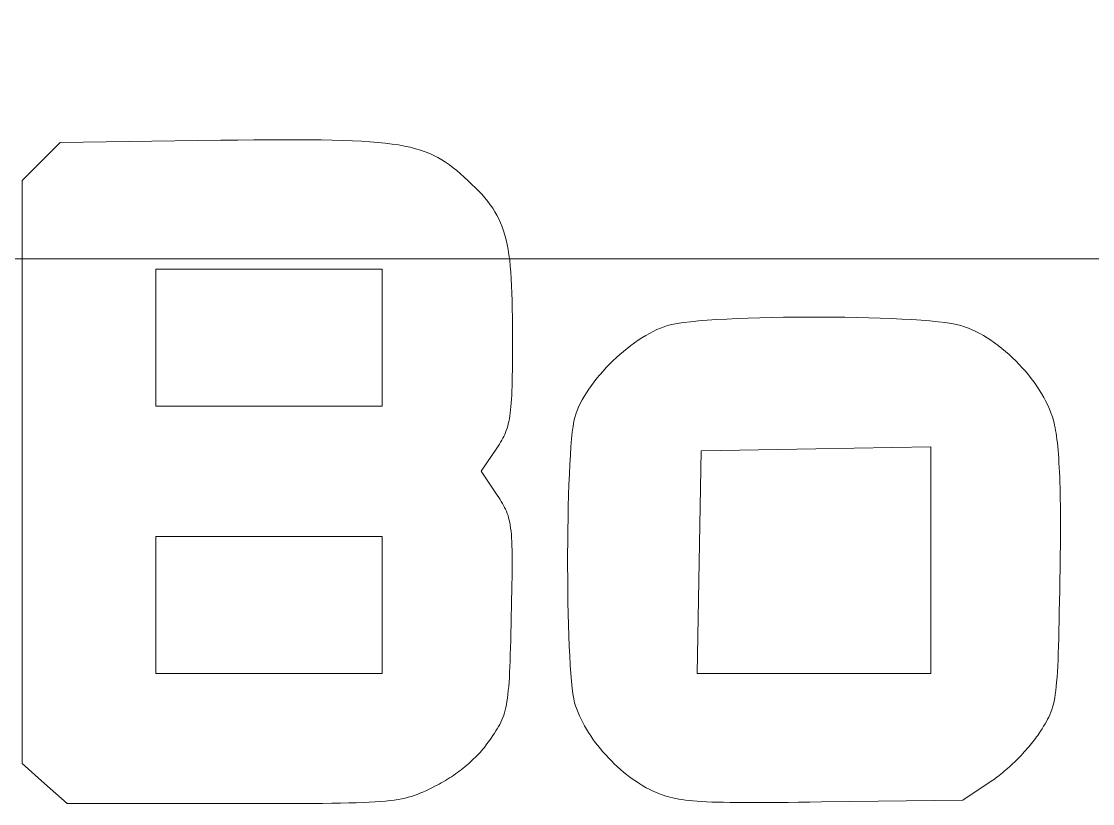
# Model space of a CAD drawing. Header units: millimetres. Extents: x -350 to 1050, y -3 to 474.
# Drawn here: x -186.57 to -161.41, y 121.79 to 140.18 of the extents above; entities that cross this region are included whole.
import ezdxf

# ---------------------------------------------------------------- set-up
doc = ezdxf.new("R2010")
doc.units = ezdxf.units.MM
doc.header["$MEASUREMENT"] = 0
doc.layers.get('0').update_dxf_attribs({"linetype": 'CONTINUOUS', "lineweight": 0, "true_color": 0x000000})
doc.layers.add('AcrylicCover', color=3, linetype='CONTINUOUS', lineweight=0)
doc.layers.add('Text', color=1, linetype='CONTINUOUS', lineweight=0, true_color=0xff0000)

# ---------------------------------------------------------------- blocks, each defined once
blk = doc.blocks.new('AcrylicCover')
blk.add_lwpolyline([(102.5, 218.798, -0.414215), (123.5, 197.798), (123.5, 10, -0.414214), (102.5, -11), (-102.5, -11, -0.414214), (-123.5, 10), (-123.5, 197.798, -0.414212), (-102.5, 218.798)], format="xyb", close=True)

msp = doc.modelspace()

# ---------------------------------------------------------------- linework, layer by layer
at = {"layer": 'Text'}
for p, q in [((-181.489, 137.388), (-181.112, 137.392)), ((-181.112, 137.392), (-180.757, 137.394)), ((-180.757, 137.394), (-180.422, 137.396)), ((-180.422, 137.396), (-180.107, 137.396)), ((-180.107, 137.396), (-179.811, 137.395)), ((-179.811, 137.395), (-179.533, 137.392)), ((-179.533, 137.392), (-179.272, 137.387)), ((-186.109, 136.888), (-185.663, 137.334)), ((-185.663, 137.334), (-181.888, 137.383)), ((-181.888, 137.383), (-181.489, 137.388)), ((-179.272, 137.387), (-179.028, 137.381)), ((-179.028, 137.381), (-178.8, 137.372)), ((-178.8, 137.372), (-178.586, 137.362)), ((-178.586, 137.362), (-178.387, 137.349)), ((-178.387, 137.349), (-178.201, 137.334)), ((-178.201, 137.334), (-178.027, 137.316)), ((-178.027, 137.316), (-177.865, 137.296)), ((-177.865, 137.296), (-177.713, 137.273)), ((-177.713, 137.273), (-177.572, 137.247)), ((-177.572, 137.247), (-177.439, 137.218)), ((-177.439, 137.218), (-177.315, 137.186)), ((-177.315, 137.186), (-177.198, 137.151)), ((-177.198, 137.151), (-177.088, 137.113)), ((-186.556, 136.441), (-186.109, 136.888)), ((-177.088, 137.113), (-176.984, 137.071)), ((-176.984, 137.071), (-176.885, 137.025)), ((-176.885, 137.025), (-176.79, 136.976)), ((-176.79, 136.976), (-176.698, 136.923)), ((-176.698, 136.923), (-176.609, 136.866)), ((-176.609, 136.866), (-176.522, 136.805)), ((-176.522, 136.805), (-176.435, 136.739)), ((-176.435, 136.739), (-176.349, 136.67)), ((-176.349, 136.67), (-176.262, 136.595)), ((-186.556, 129.586), (-186.556, 136.441)), ((-176.262, 136.595), (-176.173, 136.517)), ((-176.173, 136.517), (-176.079, 136.431)), ((-176.079, 136.431), (-175.991, 136.347)), ((-175.991, 136.347), (-175.907, 136.265)), ((-175.907, 136.265), (-175.828, 136.185)), ((-175.828, 136.185), (-175.755, 136.106)), ((-175.755, 136.106), (-175.685, 136.027)), ((-175.685, 136.027), (-175.621, 135.947)), ((-175.621, 135.947), (-175.56, 135.868)), ((-175.56, 135.868), (-175.504, 135.787)), ((-175.504, 135.787), (-175.452, 135.705)), ((-175.452, 135.705), (-175.404, 135.62)), ((-175.404, 135.62), (-175.36, 135.534)), ((-175.36, 135.534), (-175.319, 135.444)), ((-175.319, 135.444), (-175.281, 135.351)), ((-175.281, 135.351), (-175.247, 135.254)), ((-175.247, 135.254), (-175.217, 135.153)), ((-175.217, 135.153), (-175.189, 135.046)), ((-175.189, 135.046), (-175.164, 134.935)), ((-175.164, 134.935), (-175.142, 134.817)), ((-175.142, 134.817), (-175.122, 134.694)), ((-175.122, 134.694), (-175.105, 134.563)), ((-175.105, 134.563), (-175.091, 134.426)), ((-175.091, 134.426), (-175.078, 134.28)), ((-180.756, 134.354), (-183.414, 134.354)), ((-183.414, 134.354), (-183.414, 132.744)), ((-178.099, 134.354), (-180.756, 134.354)), ((-178.099, 132.744), (-178.099, 134.354)), ((-175.078, 134.28), (-175.067, 134.127)), ((-175.067, 134.127), (-175.059, 133.964)), ((-175.059, 133.964), (-175.052, 133.793)), ((-175.052, 133.793), (-175.046, 133.612)), ((-175.046, 133.612), (-175.043, 133.421)), ((-175.043, 133.421), (-175.04, 133.219)), ((-175.04, 133.219), (-175.038, 133.006)), ((-171.025, 133.099), (-170.857, 133.119)), ((-170.857, 133.119), (-170.67, 133.137)), ((-170.67, 133.137), (-170.465, 133.153)), ((-170.465, 133.153), (-170.243, 133.168)), ((-170.243, 133.168), (-170.007, 133.182)), ((-170.007, 133.182), (-169.759, 133.193)), ((-169.759, 133.193), (-169.499, 133.203)), ((-169.499, 133.203), (-169.23, 133.212)), ((-169.23, 133.212), (-168.954, 133.218)), ((-168.954, 133.218), (-168.671, 133.223)), ((-168.671, 133.223), (-168.385, 133.227)), ((-168.385, 133.227), (-168.095, 133.228)), ((-168.095, 133.228), (-167.805, 133.228)), ((-167.805, 133.228), (-167.516, 133.227)), ((-167.516, 133.227), (-167.229, 133.223)), ((-167.229, 133.223), (-166.947, 133.218)), ((-166.947, 133.218), (-166.67, 133.212)), ((-166.67, 133.212), (-166.401, 133.203)), ((-166.401, 133.203), (-166.142, 133.193)), ((-166.142, 133.193), (-165.893, 133.182)), ((-165.893, 133.182), (-165.657, 133.168)), ((-165.657, 133.168), (-165.436, 133.153)), ((-165.436, 133.153), (-165.231, 133.137)), ((-165.231, 133.137), (-165.043, 133.119)), ((-165.043, 133.119), (-164.875, 133.099)), ((-175.038, 133.006), (-175.038, 132.782)), ((-171.822, 132.845), (-171.735, 132.891)), ((-171.735, 132.891), (-171.648, 132.932)), ((-171.648, 132.932), (-171.563, 132.969)), ((-171.563, 132.969), (-171.478, 133.001)), ((-171.478, 133.001), (-171.395, 133.029)), ((-171.395, 133.029), (-171.296, 133.054)), ((-171.296, 133.054), (-171.172, 133.077)), ((-171.172, 133.077), (-171.025, 133.099)), ((-164.875, 133.099), (-164.729, 133.077)), ((-164.729, 133.077), (-164.605, 133.054)), ((-164.605, 133.054), (-164.506, 133.029)), ((-164.506, 133.029), (-164.418, 133)), ((-164.418, 133), (-164.33, 132.967)), ((-164.33, 132.967), (-164.241, 132.929)), ((-164.241, 132.929), (-164.152, 132.888)), ((-164.152, 132.888), (-164.063, 132.842)), ((-183.414, 132.744), (-183.414, 131.133)), ((-178.099, 131.133), (-178.099, 132.744)), ((-178.099, 132.744), (-178.099, 132.744)), ((-175.038, 132.782), (-175.038, 132.602)), ((-172.26, 132.558), (-172.173, 132.622)), ((-172.173, 132.622), (-172.085, 132.683)), ((-172.085, 132.683), (-171.997, 132.741)), ((-171.997, 132.741), (-171.909, 132.795)), ((-171.909, 132.795), (-171.822, 132.845)), ((-164.063, 132.842), (-163.975, 132.792)), ((-163.975, 132.792), (-163.887, 132.738)), ((-163.887, 132.738), (-163.799, 132.681)), ((-163.799, 132.681), (-163.712, 132.62)), ((-163.712, 132.62), (-163.626, 132.556)), ((-175.038, 132.433), (-175.039, 132.273)), ((-175.038, 132.602), (-175.038, 132.433)), ((-172.516, 132.348), (-172.431, 132.421)), ((-172.431, 132.421), (-172.346, 132.491)), ((-172.346, 132.491), (-172.26, 132.558)), ((-163.626, 132.556), (-163.541, 132.49)), ((-163.541, 132.49), (-163.457, 132.42)), ((-163.457, 132.42), (-163.375, 132.348)), ((-175.04, 132.122), (-175.042, 131.981)), ((-175.039, 132.273), (-175.04, 132.122)), ((-172.837, 132.038), (-172.759, 132.118)), ((-172.759, 132.118), (-172.68, 132.197)), ((-172.68, 132.197), (-172.598, 132.274)), ((-172.598, 132.274), (-172.516, 132.348)), ((-163.375, 132.348), (-163.294, 132.273)), ((-163.294, 132.273), (-163.215, 132.196)), ((-163.215, 132.196), (-163.138, 132.116)), ((-163.138, 132.116), (-163.063, 132.035)), ((-175.042, 131.981), (-175.044, 131.848)), ((-173.054, 131.789), (-172.984, 131.873)), ((-172.984, 131.873), (-172.912, 131.956)), ((-172.912, 131.956), (-172.837, 132.038)), ((-163.063, 132.035), (-162.99, 131.952)), ((-162.99, 131.952), (-162.919, 131.868)), ((-162.919, 131.868), (-162.852, 131.782)), ((-175.049, 131.606), (-175.053, 131.496)), ((-175.046, 131.723), (-175.049, 131.606)), ((-175.044, 131.848), (-175.046, 131.723)), ((-173.245, 131.534), (-173.184, 131.619)), ((-173.184, 131.619), (-173.121, 131.704)), ((-173.121, 131.704), (-173.054, 131.789)), ((-162.852, 131.782), (-162.787, 131.694)), ((-162.787, 131.694), (-162.725, 131.606)), ((-162.725, 131.606), (-162.666, 131.517)), ((-175.057, 131.394), (-175.062, 131.298)), ((-175.053, 131.496), (-175.057, 131.394)), ((-173.402, 131.278), (-173.354, 131.363)), ((-173.354, 131.363), (-173.301, 131.448)), ((-173.301, 131.448), (-173.245, 131.534)), ((-162.666, 131.517), (-162.611, 131.427)), ((-162.611, 131.427), (-162.559, 131.336)), ((-183.414, 131.133), (-180.756, 131.133)), ((-180.756, 131.133), (-178.099, 131.133)), ((-175.075, 131.124), (-175.083, 131.045)), ((-175.068, 131.208), (-175.075, 131.124)), ((-175.062, 131.298), (-175.068, 131.208)), ((-173.521, 131.028), (-173.486, 131.11)), ((-173.486, 131.11), (-173.446, 131.194)), ((-173.446, 131.194), (-173.402, 131.278)), ((-162.559, 131.336), (-162.51, 131.246)), ((-162.51, 131.246), (-162.466, 131.155)), ((-162.466, 131.155), (-162.426, 131.064)), ((-175.101, 130.902), (-175.112, 130.837)), ((-175.091, 130.971), (-175.101, 130.902)), ((-175.083, 131.045), (-175.091, 130.971)), ((-173.596, 130.777), (-173.575, 130.867)), ((-173.575, 130.867), (-173.551, 130.947)), ((-173.551, 130.947), (-173.521, 131.028)), ((-162.426, 131.064), (-162.389, 130.973)), ((-162.389, 130.973), (-162.357, 130.883)), ((-162.357, 130.883), (-162.33, 130.793)), ((-175.167, 130.612), (-175.184, 130.562)), ((-175.151, 130.664), (-175.167, 130.612)), ((-175.137, 130.718), (-175.151, 130.664)), ((-175.124, 130.776), (-175.137, 130.718)), ((-175.112, 130.837), (-175.124, 130.776)), ((-173.634, 130.522), (-173.615, 130.661)), ((-173.615, 130.661), (-173.596, 130.777)), ((-162.33, 130.793), (-162.316, 130.741)), ((-162.316, 130.741), (-162.304, 130.686)), ((-162.304, 130.686), (-162.291, 130.627)), ((-162.291, 130.627), (-162.28, 130.564)), ((-175.267, 130.377), (-175.291, 130.332)), ((-175.244, 130.422), (-175.267, 130.377)), ((-175.222, 130.467), (-175.244, 130.422)), ((-175.202, 130.514), (-175.222, 130.467)), ((-175.184, 130.562), (-175.202, 130.514)), ((-173.665, 130.18), (-173.65, 130.361)), ((-173.65, 130.361), (-173.634, 130.522)), ((-162.28, 130.564), (-162.268, 130.496)), ((-162.268, 130.496), (-162.258, 130.425)), ((-162.258, 130.425), (-162.248, 130.349)), ((-162.248, 130.349), (-162.239, 130.269)), ((-175.408, 130.148), (-175.777, 129.602)), ((-175.376, 130.196), (-175.408, 130.148)), ((-175.346, 130.242), (-175.376, 130.196)), ((-175.318, 130.287), (-175.346, 130.242)), ((-175.291, 130.332), (-175.318, 130.287)), ((-173.679, 129.981), (-173.665, 130.18)), ((-167.91, 130.13), (-170.608, 130.086)), ((-165.212, 130.174), (-167.91, 130.13)), ((-165.212, 127.512), (-165.212, 130.174)), ((-162.239, 130.269), (-162.23, 130.184)), ((-162.23, 130.184), (-162.222, 130.095)), ((-162.222, 130.095), (-162.214, 130.001)), ((-173.692, 129.766), (-173.679, 129.981)), ((-170.608, 130.086), (-170.652, 127.468)), ((-162.214, 130.001), (-162.207, 129.903)), ((-162.207, 129.903), (-162.201, 129.8)), ((-175.777, 129.602), (-175.397, 129.039)), ((-173.703, 129.535), (-173.692, 129.766)), ((-162.201, 129.8), (-162.195, 129.693)), ((-162.195, 129.693), (-162.189, 129.58)), ((-186.556, 122.73), (-186.556, 129.586)), ((-173.713, 129.292), (-173.703, 129.535)), ((-162.189, 129.58), (-162.184, 129.463)), ((-162.184, 129.463), (-162.18, 129.341)), ((-162.18, 129.341), (-162.177, 129.214)), ((-173.721, 129.037), (-173.713, 129.292)), ((-162.177, 129.214), (-162.173, 129.082)), ((-175.397, 129.039), (-175.362, 128.988)), ((-175.362, 128.988), (-175.331, 128.939)), ((-175.331, 128.939), (-175.301, 128.892)), ((-175.301, 128.892), (-175.273, 128.846)), ((-175.273, 128.846), (-175.247, 128.8)), ((-173.728, 128.773), (-173.721, 129.037)), ((-162.173, 129.082), (-162.171, 128.945)), ((-162.171, 128.945), (-162.169, 128.802)), ((-175.247, 128.8), (-175.223, 128.754)), ((-175.223, 128.754), (-175.201, 128.708)), ((-175.201, 128.708), (-175.18, 128.662)), ((-175.18, 128.662), (-175.161, 128.613)), ((-175.161, 128.613), (-175.144, 128.563)), ((-173.734, 128.501), (-173.728, 128.773)), ((-162.169, 128.802), (-162.167, 128.655)), ((-162.167, 128.655), (-162.167, 128.502)), ((-175.144, 128.563), (-175.129, 128.511)), ((-175.129, 128.511), (-175.115, 128.455)), ((-175.115, 128.455), (-175.102, 128.396)), ((-175.102, 128.396), (-175.091, 128.334)), ((-175.091, 128.334), (-175.082, 128.267)), ((-173.738, 128.223), (-173.734, 128.501)), ((-162.167, 128.502), (-162.166, 128.344)), ((-162.166, 128.344), (-162.166, 128.18)), ((-175.082, 128.267), (-175.073, 128.195)), ((-175.073, 128.195), (-175.066, 128.118)), ((-175.066, 128.118), (-175.06, 128.035)), ((-173.741, 127.941), (-173.738, 128.223)), ((-162.166, 128.18), (-162.167, 128.011)), ((-180.756, 128.072), (-183.414, 128.072)), ((-183.414, 128.072), (-183.414, 126.461)), ((-178.099, 128.072), (-180.756, 128.072)), ((-178.099, 126.461), (-178.099, 128.072)), ((-175.06, 128.035), (-175.056, 127.946)), ((-175.056, 127.946), (-175.052, 127.85)), ((-175.052, 127.85), (-175.049, 127.747)), ((-173.743, 127.656), (-173.741, 127.941)), ((-162.168, 127.836), (-162.17, 127.656)), ((-162.167, 128.011), (-162.168, 127.836)), ((-175.049, 127.747), (-175.048, 127.635)), ((-175.048, 127.635), (-175.047, 127.516)), ((-173.743, 127.37), (-173.743, 127.656)), ((-162.17, 127.656), (-162.172, 127.47)), ((-175.047, 127.388), (-175.048, 127.251)), ((-175.047, 127.516), (-175.047, 127.388)), ((-173.742, 127.085), (-173.743, 127.37)), ((-170.652, 127.468), (-170.697, 124.85)), ((-165.212, 124.85), (-165.212, 127.512)), ((-165.212, 127.512), (-165.212, 127.512)), ((-162.172, 127.47), (-162.175, 127.278)), ((-175.05, 127.104), (-175.052, 126.946)), ((-175.048, 127.251), (-175.05, 127.104)), ((-173.739, 126.803), (-173.742, 127.085)), ((-162.178, 127.081), (-162.183, 126.805)), ((-162.175, 127.278), (-162.178, 127.081)), ((-175.052, 126.946), (-175.055, 126.778)), ((-175.059, 126.599), (-175.063, 126.408)), ((-175.055, 126.778), (-175.059, 126.599)), ((-173.735, 126.525), (-173.739, 126.803)), ((-162.183, 126.805), (-162.188, 126.546)), ((-183.414, 126.461), (-183.414, 124.85)), ((-178.099, 124.85), (-178.099, 126.461)), ((-178.099, 126.461), (-178.099, 126.461)), ((-175.063, 126.408), (-175.067, 126.205)), ((-173.73, 126.253), (-173.735, 126.525)), ((-162.188, 126.546), (-162.193, 126.305)), ((-175.067, 126.205), (-175.072, 125.999)), ((-173.723, 125.989), (-173.73, 126.253)), ((-162.198, 126.079), (-162.202, 125.868)), ((-162.193, 126.305), (-162.198, 126.079)), ((-175.072, 125.999), (-175.076, 125.806)), ((-173.715, 125.735), (-173.723, 125.989)), ((-162.202, 125.868), (-162.207, 125.672)), ((-175.081, 125.624), (-175.086, 125.454)), ((-175.076, 125.806), (-175.081, 125.624)), ((-173.705, 125.491), (-173.715, 125.735)), ((-162.207, 125.672), (-162.213, 125.49)), ((-175.086, 125.454), (-175.091, 125.295)), ((-173.694, 125.261), (-173.705, 125.491)), ((-162.218, 125.321), (-162.224, 125.164)), ((-162.213, 125.49), (-162.218, 125.321)), ((-175.096, 125.147), (-175.101, 125.008)), ((-175.091, 125.295), (-175.096, 125.147)), ((-173.682, 125.046), (-173.694, 125.261)), ((-162.224, 125.164), (-162.231, 125.019)), ((-183.414, 124.85), (-180.756, 124.85)), ((-180.756, 124.85), (-178.099, 124.85)), ((-175.107, 124.879), (-175.113, 124.759)), ((-175.101, 125.008), (-175.107, 124.879)), ((-173.668, 124.847), (-173.682, 125.046)), ((-173.653, 124.667), (-173.668, 124.847)), ((-170.697, 124.85), (-167.954, 124.85)), ((-167.954, 124.85), (-165.212, 124.85)), ((-162.238, 124.886), (-162.247, 124.762)), ((-162.231, 125.019), (-162.238, 124.886)), ((-175.12, 124.647), (-175.128, 124.542)), ((-175.113, 124.759), (-175.12, 124.647)), ((-173.636, 124.506), (-173.653, 124.667)), ((-162.256, 124.648), (-162.266, 124.543)), ((-162.247, 124.762), (-162.256, 124.648)), ((-175.146, 124.355), (-175.157, 124.271)), ((-175.137, 124.445), (-175.146, 124.355)), ((-175.128, 124.542), (-175.137, 124.445)), ((-173.619, 124.367), (-173.636, 124.506)), ((-173.599, 124.252), (-173.619, 124.367)), ((-162.289, 124.356), (-162.302, 124.274)), ((-162.277, 124.446), (-162.289, 124.356)), ((-162.266, 124.543), (-162.277, 124.446)), ((-175.181, 124.119), (-175.195, 124.051)), ((-175.168, 124.193), (-175.181, 124.119)), ((-175.157, 124.271), (-175.168, 124.193)), ((-173.579, 124.161), (-173.599, 124.252)), ((-173.556, 124.085), (-173.579, 124.161)), ((-173.529, 124.007), (-173.556, 124.085)), ((-162.351, 124.059), (-162.371, 123.997)), ((-162.333, 124.126), (-162.351, 124.059)), ((-162.317, 124.197), (-162.333, 124.126)), ((-162.302, 124.274), (-162.317, 124.197)), ((-175.266, 123.811), (-175.288, 123.757)), ((-175.246, 123.867), (-175.266, 123.811)), ((-175.228, 123.925), (-175.246, 123.867)), ((-175.211, 123.986), (-175.228, 123.925)), ((-175.195, 124.051), (-175.211, 123.986)), ((-173.499, 123.93), (-173.529, 124.007)), ((-173.466, 123.851), (-173.499, 123.93)), ((-173.429, 123.773), (-173.466, 123.851)), ((-162.44, 123.825), (-162.467, 123.771)), ((-162.415, 123.88), (-162.44, 123.825)), ((-162.392, 123.937), (-162.415, 123.88)), ((-162.371, 123.997), (-162.392, 123.937)), ((-175.395, 123.55), (-175.427, 123.498)), ((-175.366, 123.602), (-175.395, 123.55)), ((-175.338, 123.653), (-175.366, 123.602)), ((-175.312, 123.705), (-175.338, 123.653)), ((-175.288, 123.757), (-175.312, 123.705)), ((-173.39, 123.695), (-173.429, 123.773)), ((-173.347, 123.616), (-173.39, 123.695)), ((-173.301, 123.538), (-173.347, 123.616)), ((-162.597, 123.551), (-162.635, 123.492)), ((-162.561, 123.608), (-162.597, 123.551)), ((-162.527, 123.663), (-162.561, 123.608)), ((-162.496, 123.717), (-162.527, 123.663)), ((-162.467, 123.771), (-162.496, 123.717)), ((-175.538, 123.331), (-175.58, 123.271)), ((-175.499, 123.389), (-175.538, 123.331)), ((-175.462, 123.444), (-175.499, 123.389)), ((-175.427, 123.498), (-175.462, 123.444)), ((-173.253, 123.46), (-173.301, 123.538)), ((-173.202, 123.382), (-173.253, 123.46)), ((-173.149, 123.305), (-173.202, 123.382)), ((-173.093, 123.229), (-173.149, 123.305)), ((-162.754, 123.319), (-162.783, 123.281)), ((-162.727, 123.357), (-162.754, 123.319)), ((-162.701, 123.394), (-162.727, 123.357)), ((-162.676, 123.43), (-162.701, 123.394)), ((-162.635, 123.492), (-162.676, 123.43)), ((-175.733, 123.071), (-175.767, 123.032)), ((-175.7, 123.111), (-175.733, 123.071)), ((-175.669, 123.151), (-175.7, 123.111)), ((-175.638, 123.191), (-175.669, 123.151)), ((-175.608, 123.231), (-175.638, 123.191)), ((-175.58, 123.271), (-175.608, 123.231)), ((-173.036, 123.153), (-173.093, 123.229)), ((-172.975, 123.079), (-173.036, 123.153)), ((-172.913, 123.005), (-172.975, 123.079)), ((-162.945, 123.085), (-162.98, 123.045)), ((-162.91, 123.124), (-162.945, 123.085)), ((-162.877, 123.164), (-162.91, 123.124)), ((-162.844, 123.204), (-162.877, 123.164)), ((-162.813, 123.243), (-162.844, 123.204)), ((-162.783, 123.281), (-162.813, 123.243)), ((-175.991, 122.802), (-176.032, 122.765)), ((-175.952, 122.84), (-175.991, 122.802)), ((-175.913, 122.877), (-175.952, 122.84)), ((-175.875, 122.916), (-175.913, 122.877)), ((-175.838, 122.954), (-175.875, 122.916)), ((-175.802, 122.993), (-175.838, 122.954)), ((-175.767, 123.032), (-175.802, 122.993)), ((-172.849, 122.933), (-172.913, 123.005)), ((-172.783, 122.862), (-172.849, 122.933)), ((-172.716, 122.792), (-172.783, 122.862)), ((-163.207, 122.806), (-163.246, 122.767)), ((-163.168, 122.845), (-163.207, 122.806)), ((-163.129, 122.885), (-163.168, 122.845)), ((-163.091, 122.924), (-163.129, 122.885)), ((-163.053, 122.964), (-163.091, 122.924)), ((-163.016, 123.004), (-163.053, 122.964)), ((-162.98, 123.045), (-163.016, 123.004)), ((-186.029, 122.26), (-186.556, 122.73)), ((-176.289, 122.552), (-176.334, 122.519)), ((-176.245, 122.587), (-176.289, 122.552)), ((-176.201, 122.621), (-176.245, 122.587)), ((-176.157, 122.656), (-176.201, 122.621)), ((-176.115, 122.692), (-176.157, 122.656)), ((-176.073, 122.728), (-176.115, 122.692)), ((-176.032, 122.765), (-176.073, 122.728)), ((-172.647, 122.725), (-172.716, 122.792)), ((-172.576, 122.658), (-172.647, 122.725)), ((-172.504, 122.594), (-172.576, 122.658)), ((-172.431, 122.532), (-172.504, 122.594)), ((-163.486, 122.549), (-163.526, 122.515)), ((-163.446, 122.583), (-163.486, 122.549)), ((-163.406, 122.619), (-163.446, 122.583)), ((-163.366, 122.655), (-163.406, 122.619)), ((-163.326, 122.692), (-163.366, 122.655)), ((-163.286, 122.729), (-163.326, 122.692)), ((-163.246, 122.767), (-163.286, 122.729)), ((-176.664, 122.304), (-176.712, 122.276)), ((-176.616, 122.332), (-176.664, 122.304)), ((-176.568, 122.361), (-176.616, 122.332)), ((-176.52, 122.392), (-176.568, 122.361)), ((-176.473, 122.422), (-176.52, 122.392)), ((-176.426, 122.454), (-176.473, 122.422)), ((-176.38, 122.486), (-176.426, 122.454)), ((-176.334, 122.519), (-176.38, 122.486)), ((-172.357, 122.472), (-172.431, 122.532)), ((-172.281, 122.414), (-172.357, 122.472)), ((-172.205, 122.359), (-172.281, 122.414)), ((-172.129, 122.306), (-172.205, 122.359)), ((-172.051, 122.256), (-172.129, 122.306)), ((-163.791, 122.315), (-164.462, 121.87)), ((-163.755, 122.339), (-163.791, 122.315)), ((-163.719, 122.365), (-163.755, 122.339)), ((-163.681, 122.393), (-163.719, 122.365)), ((-163.643, 122.421), (-163.681, 122.393)), ((-163.604, 122.451), (-163.643, 122.421)), ((-163.565, 122.483), (-163.604, 122.451)), ((-163.526, 122.515), (-163.565, 122.483)), ((-185.503, 121.79), (-186.029, 122.26)), ((-186.029, 122.26), (-186.029, 122.26)), ((-177.145, 122.061), (-177.212, 122.032)), ((-177.078, 122.092), (-177.145, 122.061)), ((-177.008, 122.125), (-177.078, 122.092)), ((-176.936, 122.16), (-177.008, 122.125)), ((-176.86, 122.198), (-176.936, 122.16)), ((-176.81, 122.223), (-176.86, 122.198)), ((-176.761, 122.249), (-176.81, 122.223)), ((-176.712, 122.276), (-176.761, 122.249)), ((-171.973, 122.208), (-172.051, 122.256)), ((-171.895, 122.164), (-171.973, 122.208)), ((-171.816, 122.122), (-171.895, 122.164)), ((-171.737, 122.084), (-171.816, 122.122)), ((-171.682, 122.059), (-171.737, 122.084)), ((-171.737, 122.084), (-171.737, 122.084)), ((-171.627, 122.035), (-171.682, 122.059)), ((-181.591, 121.79), (-185.503, 121.79)), ((-181.229, 121.79), (-181.591, 121.79)), ((-180.889, 121.79), (-181.229, 121.79)), ((-180.572, 121.79), (-180.889, 121.79)), ((-180.276, 121.791), (-180.572, 121.79)), ((-179.999, 121.792), (-180.276, 121.791)), ((-179.742, 121.793), (-179.999, 121.792)), ((-179.503, 121.795), (-179.742, 121.793)), ((-179.282, 121.798), (-179.503, 121.795)), ((-179.076, 121.801), (-179.282, 121.798)), ((-178.887, 121.805), (-179.076, 121.801)), ((-178.712, 121.809), (-178.887, 121.805)), ((-178.55, 121.815), (-178.712, 121.809)), ((-178.402, 121.821), (-178.55, 121.815)), ((-178.265, 121.829), (-178.402, 121.821)), ((-178.139, 121.838), (-178.265, 121.829)), ((-178.023, 121.848), (-178.139, 121.838)), ((-177.916, 121.859), (-178.023, 121.848)), ((-177.817, 121.872), (-177.916, 121.859)), ((-177.726, 121.886), (-177.817, 121.872)), ((-177.641, 121.902), (-177.726, 121.886)), ((-177.561, 121.919), (-177.641, 121.902)), ((-177.486, 121.938), (-177.561, 121.919)), ((-177.414, 121.959), (-177.486, 121.938)), ((-177.345, 121.981), (-177.414, 121.959)), ((-177.278, 122.006), (-177.345, 121.981)), ((-177.212, 122.032), (-177.278, 122.006)), ((-171.572, 122.013), (-171.627, 122.035)), ((-171.516, 121.993), (-171.572, 122.013)), ((-171.459, 121.973), (-171.516, 121.993)), ((-171.4, 121.955), (-171.459, 121.973)), ((-171.339, 121.938), (-171.4, 121.955)), ((-171.274, 121.923), (-171.339, 121.938)), ((-171.207, 121.908), (-171.274, 121.923)), ((-171.135, 121.895), (-171.207, 121.908)), ((-171.059, 121.883), (-171.135, 121.895)), ((-170.978, 121.872), (-171.059, 121.883)), ((-170.891, 121.862), (-170.978, 121.872)), ((-170.799, 121.853), (-170.891, 121.862)), ((-170.7, 121.845), (-170.799, 121.853)), ((-170.593, 121.838), (-170.7, 121.845)), ((-170.479, 121.832), (-170.593, 121.838)), ((-170.357, 121.827), (-170.479, 121.832)), ((-170.226, 121.823), (-170.357, 121.827)), ((-170.085, 121.82), (-170.226, 121.823)), ((-169.935, 121.817), (-170.085, 121.82)), ((-169.775, 121.815), (-169.935, 121.817)), ((-169.603, 121.814), (-169.775, 121.815)), ((-169.421, 121.814), (-169.603, 121.814)), ((-169.226, 121.814), (-169.421, 121.814)), ((-169.019, 121.815), (-169.226, 121.814)), ((-168.798, 121.816), (-169.019, 121.815)), ((-168.565, 121.818), (-168.798, 121.816)), ((-168.317, 121.821), (-168.565, 121.818)), ((-168.054, 121.824), (-168.317, 121.821)), ((-167.777, 121.828), (-168.054, 121.824)), ((-164.462, 121.87), (-167.777, 121.828))]:
    msp.add_line(p, q, dxfattribs=at)

# ---------------------------------------------------------------- block references
at = {"layer": 'AcrylicCover', "linetype": 'Continuous'}
msp.add_blockref('AcrylicCover', (-200, 145.6), dxfattribs=at)

doc.saveas('drawing.dxf')
